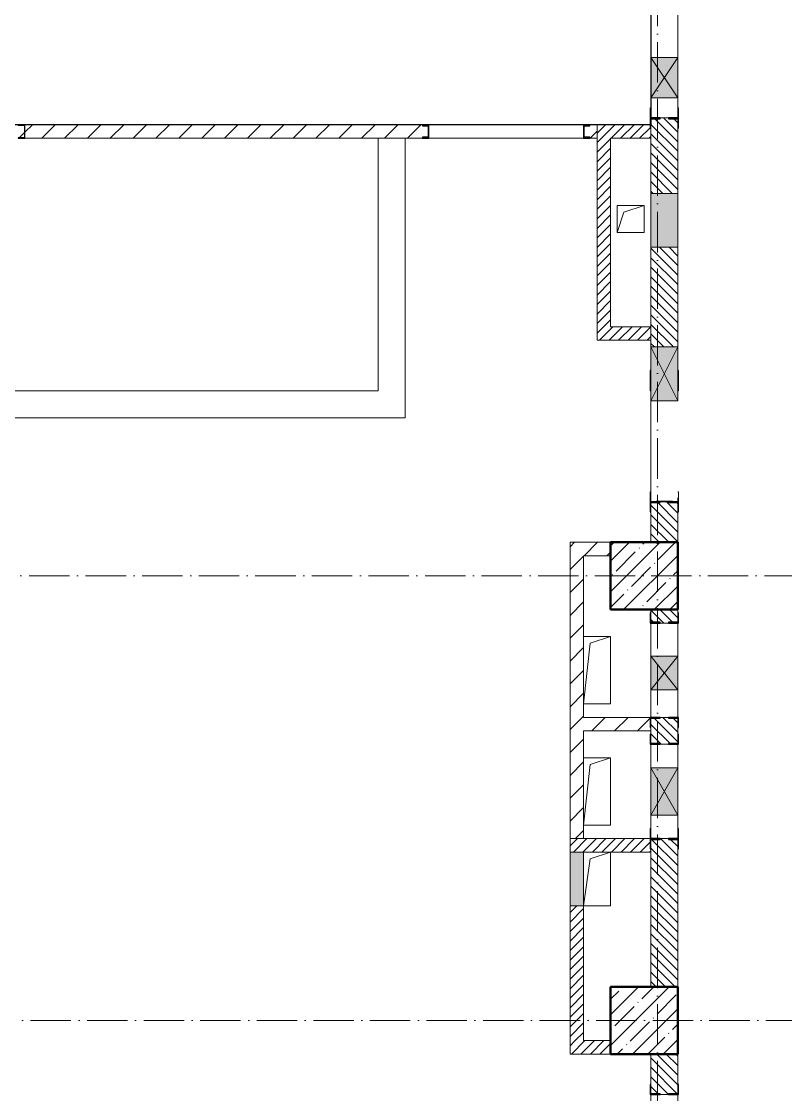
# Model space of a CAD drawing. Header units: millimetres. Extents: x -213536 to 1564669, y -45299 to 942238.
# Drawn here: x 550446 to 556121, y 299912 to 307879 of the extents above; entities that cross this region are included whole.
import ezdxf

# ---------------------------------------------------------------- set-up
doc = ezdxf.new("R2010")
doc.units = ezdxf.units.MM
doc.linetypes.add('50_200_ШТРИХ_1Т_ш5_п1_п1_', pattern=[700, 500, -100, 0, -100])
for name, color, linetype, lineweight in [('3) ЖБ 4м', 3, 'Continuous', 30), ('A-DETL-GENF-OTLN', 7, 'Continuous', 9), ('A-FLOR-____-OTLN', 7, 'Continuous', 9), ('A-GENM-____-MCUT', 7, 'Continuous', 25), ('A-GENM-____-OTLN', 7, 'Continuous', 9), ('A-GENM-____-OTLN-1', 7, 'Continuous', 25), ('A-GLAZ-____-OTLN', 7, 'Continuous', 9), ('A-WALL-____-MCUT-2', 7, 'Continuous', 50), ('A-WALL-____-MCUT-3', 7, 'Continuous', 9), ('A-WALL-____-PATT-1', 7, 'Continuous', 9), ('A-WALL-FNSH-MCUT-1', 7, 'Continuous', 9), ('I-WALL-____-OTLN', 7, 'Continuous', 9), ('S-COLS-____-MCUT', 7, 'Continuous', 50), ('S-COLS-____-OTLN', 7, 'Continuous', 9), ('S-GRID-____-OTLN-1', 7, '50_200_ШТРИХ_1Т_ш5_п1_п1_', 9)]:
    doc.layers.add(name, color=color, linetype=linetype, lineweight=lineweight)
pattern_1 = [(135, (549721.475, 286281.11), (-35.35534, -35.35534), [])]
pattern_2 = [(45, (549721.47, 286281.11), (-84.8528, 84.8528), [])]
pattern_3 = [(45, (549721.475, 286281.11), (-35.35534, 35.35534), [])]

# ---------------------------------------------------------------- blocks, each defined once
blk = doc.blocks.new('BSC_Колонна _Прямоугольная - 500х500-V52-АР1_План отверстий 3 этажа в осях 1-64_А-ГГ')
at = {"layer": 'S-COLS-____-OTLN'}
h = blk.add_hatch(dxfattribs=at)
h.set_pattern_fill('FP_89', color=256, style=0, pattern_type=2)
h.set_pattern_definition([(45, (-5350, -17481.04), (-114.0493, 114.0493), []), (45, (-5235.95, -17481.04), (-114.0493, 114.0493), [201.613, -40.323, 3.353, -36.97])])
h.paths.add_polyline_path([(-250, -250), (250, -250), (250, 250), (-250, 250)], flags=0)
at = {"layer": 'S-COLS-____-MCUT'}
for p, q in [((250, 250), (-250, 250)), ((-250, 250), (-250, -250)), ((250, -250), (250, 250)), ((-250, -250), (250, -250))]:
    blk.add_line(p, q, dxfattribs=at)
blk = doc.blocks.new('154_Стойка_СКБ_Швеллер - СМ-2180_100-28318692-АР1_План отверстий 3 этажа в осях 1-64_А-ГГ')
at = {"layer": 'A-GENM-____-MCUT'}
for p, q in [((171, 50), (125, 50)), ((125, 50), (125, -50)), ((129.5, 42.4), (171, 42.4)), ((129.5, -42.4), (129.5, 42.4)), ((171, 42.4), (171, 50)), ((125, -50), (171, -50)), ((171, -42.4), (129.5, -42.4)), ((171, -50), (171, -42.4))]:
    blk.add_line(p, q, dxfattribs=at)
blk = doc.blocks.new('154_Фахверк_СКБ_Швеллер - Тип_100_3960-28318856-АР1_План отверстий 3 этажа в осях 1-64_А-ГГ')
at = {"layer": 'A-GENM-____-MCUT'}
for p, q in [((175, 50), (125, 50)), ((125, 50), (125, -50)), ((128, 47), (175, 47)), ((128, -47), (128, 47)), ((175, 47), (175, 50)), ((125, -50), (175, -50)), ((175, -47), (128, -47)), ((175, -50), (175, -47))]:
    blk.add_line(p, q, dxfattribs=at)
blk = doc.blocks.new('154_Стойка_СКБ_Уголок - СМ-2180_200-28268025-АР1_План отверстий 3 этажа в осях 1-64_А-ГГ')
at = {"layer": 'A-GENM-____-MCUT'}
for p, q in [((125, 156), (125, 81)), ((200, 156), (125, 156)), ((125, 81), (131, 81)), ((131, 81), (131, 150)), ((131, 150), (200, 150)), ((200, 150), (200, 156)), ((131, 19), (125, 19)), ((125, 19), (125, -56)), ((131, -50), (131, 19)), ((125, -56), (200, -56)), ((200, -50), (131, -50)), ((200, -56), (200, -50))]:
    blk.add_line(p, q, dxfattribs=at)
blk = doc.blocks.new('Фахверк_СКБ_Уголок - 200_3960_зеркало-28268689-АР1_План отверстий 3 этажа в осях 1-64_А-ГГ')
at = {"layer": 'A-GENM-____-MCUT'}
for p, q in [((200, 156), (125, 156)), ((125, 156), (125, 81)), ((125, 81), (131, 81)), ((131, 81), (131, 150)), ((131, 150), (200, 150)), ((200, 150), (200, 156)), ((131, 19), (125, 19)), ((125, 19), (125, -56)), ((131, -50), (131, 19)), ((125, -56), (200, -56)), ((200, -50), (131, -50)), ((200, -56), (200, -50))]:
    blk.add_line(p, q, dxfattribs=at)
blk = doc.blocks.new('Фахверк_СКБ_Уголок - 200_3960-28268576-АР1_План отверстий 3 этажа в осях 1-64_А-ГГ')
at = {"layer": 'A-GENM-____-MCUT'}
for p, q in [((200, 156), (125, 156)), ((125, 156), (125, 81)), ((125, 81), (131, 81)), ((131, 81), (131, 150)), ((131, 150), (200, 150)), ((200, 150), (200, 156)), ((131, 19), (125, 19)), ((125, 19), (125, -56)), ((131, -50), (131, 19)), ((125, -56), (200, -56)), ((200, -50), (131, -50)), ((200, -56), (200, -50))]:
    blk.add_line(p, q, dxfattribs=at)
blk = doc.blocks.new('Стойка_Влож_Уголок_Опорный - Уголок-28213941-АР1_План отверстий 3 этажа в осях 1-64_А-ГГ')
at = {"layer": 'A-GENM-____-OTLN'}
for p, q in [((-212, -6), (-212, 0)), ((0, 0), (0, -6)), ((-212, -75), (-212, -6)), ((-212, -6), (-206, -6)), ((-212, -75), (-206, -75)), ((-6, -6), (0, -6)), ((-6, -75), (0, -75)), ((0, -6), (0, -75))]:
    blk.add_line(p, q, dxfattribs=at)
blk = doc.blocks.new('154_Стойка_СКБ_Уголок - СМ-2480_200-28346303-АР1_План отверстий 3 этажа в осях 1-64_А-ГГ')
at = {"layer": 'A-GENM-____-MCUT'}
for p, q in [((125, 156), (125, 81)), ((200, 156), (125, 156)), ((125, 81), (131, 81)), ((131, 81), (131, 150)), ((131, 150), (200, 150)), ((200, 150), (200, 156)), ((131, 19), (125, 19)), ((125, 19), (125, -56)), ((131, -50), (131, 19)), ((125, -56), (200, -56)), ((200, -50), (131, -50)), ((200, -56), (200, -50))]:
    blk.add_line(p, q, dxfattribs=at)
blk = doc.blocks.new('Стойка_Влож_Полоса боковая - Полоса-28213942-АР1_План отверстий 3 этажа в осях 1-64_А-ГГ')
at = {"layer": 'A-GENM-____-OTLN'}
for p, q in [((-5, 60), (0, 60)), ((-5, -60), (-5, 60)), ((0, 31), (0, -31)), ((0, -60), (-5, -60))]:
    blk.add_line(p, q, dxfattribs=at)
blk = doc.blocks.new('154_Стойка_СКБ_Уголок - СМ-2480_200-V164-АР1_План отверстий 3 этажа в осях 1-64_А-ГГ')
at = {"layer": 'A-GENM-____-MCUT'}
for p, q in [((125, 156), (125, 150)), ((200, 156), (125, 156)), ((200, 150), (200, 156)), ((125, -50), (125, -56)), ((125, -56), (200, -56)), ((200, -56), (200, -50))]:
    blk.add_line(p, q, dxfattribs=at)
blk = doc.blocks.new('Фахверк_СКБ_Уголок - 200_3550-28267367-АР1_План отверстий 3 этажа в осях 1-64_А-ГГ')
at = {"layer": 'A-GENM-____-MCUT'}
for p, q in [((200, 156), (125, 156)), ((125, 156), (125, 81)), ((125, 81), (131, 81)), ((131, 81), (131, 150)), ((131, 150), (200, 150)), ((200, 150), (200, 156)), ((131, 19), (125, 19)), ((125, 19), (125, -56)), ((131, -50), (131, 19)), ((125, -56), (200, -56)), ((200, -50), (131, -50)), ((200, -56), (200, -50))]:
    blk.add_line(p, q, dxfattribs=at)
blk = doc.blocks.new('AR_Отверстие Ниша - Лючок-32404482-АР1_План отверстий 3 этажа в осях 1-64_А-ГГ')
at = {"layer": 'A-GLAZ-____-OTLN'}
blk.add_hatch(color=256, dxfattribs=at).paths.add_polyline_path([(-200, 100), (-200, -100), (200, -100), (200, 100)], flags=0)
for p, q in [((200, 100), (-200, 100)), ((-200, 100), (-200, -100)), ((200, -100), (200, 100)), ((-200, -100), (200, -100))]:
    blk.add_line(p, q, dxfattribs=at)
blk = doc.blocks.new('AR_Отверстие Ниша - Лючок-32403280-АР1_План отверстий 3 этажа в осях 1-64_А-ГГ')
at = {"layer": 'A-GLAZ-____-OTLN'}
blk.add_hatch(color=256, dxfattribs=at).paths.add_polyline_path([(200, -50), (200, 50), (-200, 50), (-200, -50)], flags=0)
for p, q in [((200, 50), (-200, 50)), ((-200, 50), (-200, -50)), ((200, -50), (200, 50)), ((-200, -50), (200, -50))]:
    blk.add_line(p, q, dxfattribs=at)
blk = doc.blocks.new('AR_Отверстие прямоугольное _в плите_ - AR_Отверстие прямоугольное _в плите_-30229458-АР1_План отверстий 3 этажа в осях 1-64_А-ГГ')
at = {"layer": 'A-GENM-____-OTLN'}
for p, q in [((100, 250), (-100, 250)), ((-50, 200), (100, 250)), ((100, -250), (100, 250)), ((-100, -250), (-50, 200)), ((-100, -250), (100, -250))]:
    blk.add_line(p, q, dxfattribs=at)
blk = doc.blocks.new('AR_Отверстие прямоугольное _в плите_ - AR_Отверстие прямоугольное _в плите_-30458127-АР1_План отверстий 3 этажа в осях 1-64_А-ГГ')
at = {"layer": 'A-GENM-____-OTLN'}
for p, q in [((100, 100), (-100, 100)), ((-100, 100), (-100, -100)), ((-50, 50), (100, 100)), ((100, -100), (100, 100)), ((-100, -100), (-50, 50)), ((-100, -100), (100, -100))]:
    blk.add_line(p, q, dxfattribs=at)
blk = doc.blocks.new('AR_Отверстие прямоугольное _в плите_ - AR_Отверстие прямоугольное _в плите_-30229368-АР1_План отверстий 3 этажа в осях 1-64_А-ГГ')
at = {"layer": 'A-GENM-____-OTLN'}
for p, q in [((-50, 150), (100, 200)), ((100, -200), (100, 200)), ((-100, -200), (-50, 150)), ((-100, -200), (100, -200))]:
    blk.add_line(p, q, dxfattribs=at)
blk = doc.blocks.new('AR_Отверстие прямоугольное _в стене_ - AR_Отверстие прямоугольное _в стене__ЭОМ-36412645-АР1_План отверстий 3 этажа в осях 1-64_А-ГГ')
at = {"layer": 'A-GLAZ-____-OTLN'}
blk.add_hatch(color=256, dxfattribs=at).paths.add_polyline_path([(-175, -100), (175, -100), (175, 100), (-175, 100)], flags=0)
at = {"layer": 'A-DETL-GENF-OTLN'}
for p, q in [((-175, -100), (-175, 100)), ((-175, 100), (175, 100)), ((175, 100), (-175, -100)), ((-175, 100), (175, -100)), ((175, 100), (-175, 100)), ((-175, 100), (-175, -100)), ((175, 100), (175, -100)), ((175, -100), (175, 100)), ((175, -100), (-175, -100)), ((-175, -100), (175, -100))]:
    blk.add_line(p, q, dxfattribs=at)
blk = doc.blocks.new('AR_Отверстие прямоугольное _в стене__БезПР - AR_Отверстие прямоугольное _в стене__БезПР-36392898-АР1_План отверстий 3 этажа в осях 1-64_А-ГГ')
at = {"layer": 'A-GLAZ-____-OTLN'}
blk.add_hatch(color=256, dxfattribs=at).paths.add_polyline_path([(-125, -100), (125, -100), (125, 100), (-125, 100)], flags=0)
at = {"layer": 'A-DETL-GENF-OTLN'}
for p, q in [((-125, -100), (-125, 100)), ((-125, 100), (125, 100)), ((125, 100), (-125, -100)), ((-125, 100), (125, -100)), ((125, 100), (-125, 100)), ((-125, 100), (-125, -100)), ((125, 100), (125, -100)), ((125, -100), (125, 100)), ((125, -100), (-125, -100)), ((-125, -100), (125, -100))]:
    blk.add_line(p, q, dxfattribs=at)
blk = doc.blocks.new('AR_Отверстие прямоугольное _в стене__БезПР - AR_Отверстие прямоугольное _в стене__БезПР-36428632-АР1_План отверстий 3 этажа в осях 1-64_А-ГГ')
at = {"layer": 'A-GLAZ-____-OTLN'}
blk.add_hatch(color=256, dxfattribs=at).paths.add_polyline_path([(-200, -100), (200, -100), (200, 100), (-200, 100)], flags=0)
at = {"layer": 'A-DETL-GENF-OTLN'}
for p, q in [((-200, -100), (-200, 100)), ((-200, 100), (200, 100)), ((200, 100), (-200, -100)), ((-200, 100), (200, -100)), ((200, 100), (-200, 100)), ((-200, 100), (-200, -100)), ((200, 100), (200, -100)), ((200, -100), (200, 100)), ((200, -100), (-200, -100)), ((-200, -100), (200, -100))]:
    blk.add_line(p, q, dxfattribs=at)
at = {"layer": 'A-GLAZ-____-OTLN'}
blk.add_line((200, 100), (-200, 100), dxfattribs=at)
blk = doc.blocks.new('AR_Отверстие прямоугольное _в стене__БезПР - AR_Отверстие прямоугольное _в стене__БезПР-36899507-АР1_План отверстий 3 этажа в осях 1-64_А-ГГ')
at = {"layer": 'A-GLAZ-____-OTLN'}
blk.add_hatch(color=256, dxfattribs=at).paths.add_polyline_path([(150, -100), (150, 100), (-150, 100), (-150, -100)], flags=0)
at = {"layer": 'A-DETL-GENF-OTLN'}
for p, q in [((-150, -100), (-150, 100)), ((-150, 100), (150, 100)), ((150, 100), (-150, -100)), ((-150, 100), (150, -100)), ((150, 100), (-150, 100)), ((-150, 100), (-150, -100)), ((150, 100), (150, -100)), ((150, -100), (150, 100)), ((150, -100), (-150, -100)), ((-150, -100), (150, -100))]:
    blk.add_line(p, q, dxfattribs=at)
at = {"layer": 'A-GLAZ-____-OTLN'}
blk.add_line((150, 100), (-150, 100), dxfattribs=at)

msp = doc.modelspace()

# ---------------------------------------------------------------- hatches: boundary and pattern name
at = {"layer": 'A-WALL-____-PATT-1'}
h = msp.add_hatch(dxfattribs=at)
h.set_pattern_fill('FP_6', color=256, style=0, pattern_type=2)
h.set_pattern_definition(pattern_1)
h.paths.add_polyline_path([(555321.5, 304012.2), (555321.5, 304306.2), (555252.5, 304306.2), (555252.5, 304312.2), (555190.5, 304312.2), (555190.5, 304306.2), (555121.5, 304306.2), (555121.5, 304012.2)], flags=0)
h.paths.add_polyline_path([(555295.8, 305462.2), (555321.5, 305462.2), (555321.5, 306202.2), (555121.5, 306202.2), (555121.5, 305462.2)], flags=0)
h.paths.add_polyline_path([(555321.5, 306602.2), (555321.5, 307156.2), (555252.5, 307156.2), (555252.5, 307162.2), (555190.5, 307162.2), (555190.5, 307156.2), (555121.5, 307156.2), (555121.5, 306602.2), (555190.5, 306602.2)], flags=0)
h.paths.add_polyline_path([(555252.5, 308312.2), (555252.5, 308318.2), (555321.5, 308318.2), (555321.5, 309512.2), (555121.5, 309512.2), (555121.5, 308318.2), (555190.5, 308318.2), (555190.5, 308312.2)], flags=0)
h = msp.add_hatch(dxfattribs=at)
h.set_pattern_fill('FP_4', color=256, style=0, pattern_type=2)
h.set_pattern_definition(pattern_2)
h.paths.add_polyline_path([(554721.5, 307012.2), (554721.5, 307112.2), (554667.5, 307112.2), (554667.5, 307104.6), (554626, 307104.6), (554626, 307019.8), (554667.5, 307019.8), (554667.5, 307012.2)], flags=0)
h.paths.add_polyline_path([(553242.7, 307012.2), (553425.5, 307012.9), (553425.5, 307019.8), (553467, 307019.8), (553467, 307104.6), (553425.5, 307104.6), (553425.5, 307112.2), (550471.5, 307112.2), (550471.5, 307012.2)], flags=0)
h.paths.add_polyline_path([(549707.8, 307012.2), (550421.5, 307012.2), (550421.5, 307015.2), (550468.5, 307015.2), (550468.5, 307109.2), (550421.5, 307109.2), (550421.5, 307112.2), (547521.5, 307112.2), (547521.5, 307012.2), (547940.3, 307012.2)], flags=0)
h = msp.add_hatch(dxfattribs=at)
h.set_pattern_fill('FP_5', color=256, style=0, pattern_type=2)
h.set_pattern_definition(pattern_3)
h.paths.add_polyline_path([(555115.5, 307012.2), (555121.5, 307012.2), (555121.5, 307087.2), (555115.5, 307087.2), (555115.5, 307112.2), (554721.5, 307112.2), (554721.5, 307012.2), (555010.2, 307012.2)], flags=0)
h = msp.add_hatch(dxfattribs=at)
h.set_pattern_fill('FP_5', color=256, style=0, pattern_type=2)
h.set_pattern_definition(pattern_3)
h.paths.add_polyline_path([(554821.5, 305612.2), (554821.5, 307012.2), (554721.5, 307012.2), (554721.5, 305612.2)], flags=0)
h = msp.add_hatch(dxfattribs=at)
h.set_pattern_fill('FP_5', color=256, style=0, pattern_type=2)
h.set_pattern_definition(pattern_3)
h.paths.add_polyline_path([(555121.5, 305512.2), (555121.5, 305612.2), (554721.5, 305612.2), (554721.5, 305512.2), (555010.2, 305512.2)], flags=0)
h = msp.add_hatch(dxfattribs=at)
h.set_pattern_fill('FP_4', color=256, style=0, pattern_type=2)
h.set_pattern_definition(pattern_2)
h.paths.add_polyline_path([(554521.5, 301812.2), (554621.5, 301812.2), (554621.5, 304012.2), (554521.5, 304012.2), (554521.5, 302495.7)], flags=0)
h = msp.add_hatch(dxfattribs=at)
h.set_pattern_fill('FP_4', color=256, style=0, pattern_type=2)
h.set_pattern_definition(pattern_2)
h.paths.add_polyline_path([(554821.5, 303912.2), (554821.5, 304012.2), (554621.5, 304012.2), (554621.5, 303912.2)], flags=0)
h = msp.add_hatch(dxfattribs=at)
h.set_pattern_fill('FP_6', color=256, style=0, pattern_type=2)
h.set_pattern_definition(pattern_1)
h.paths.add_polyline_path([(555121.5, 300712.2), (555321.5, 300712.2), (555320.4, 301806.2), (555252.5, 301806.2), (555252.5, 301812.2), (555190.5, 301812.2), (555190.5, 301806.2), (555121.5, 301806.2), (555121.5, 300775.7)], flags=0)
h.paths.add_polyline_path([(555190.5, 302512.2), (555252.5, 302512.2), (555252.5, 302518.2), (555321.5, 302518.2), (555321.5, 302706.2), (555252.5, 302706.2), (555252.5, 302712.2), (555190.5, 302712.2), (555190.5, 302706.2), (555121.5, 302706.2), (555121.5, 302518.2), (555190.5, 302518.2)], flags=0)
h.paths.add_polyline_path([(555190.5, 303412.2), (555252.5, 303412.2), (555252.5, 303418.2), (555321.5, 303418.2), (555321.5, 303512.2), (555121.5, 303512.2), (555121.5, 303418.2), (555190.5, 303418.2)], flags=0)
h = msp.add_hatch(dxfattribs=at)
h.set_pattern_fill('FP_4', color=256, style=0, pattern_type=2)
h.set_pattern_definition(pattern_2)
h.paths.add_polyline_path([(555113.3, 302612.2), (555121.5, 302612.2), (555121.5, 302637.2), (555115.5, 302637.2), (555115.5, 302712.2), (554621.5, 302712.2), (554621.5, 302612.2), (555010.2, 302612.2)], flags=0)
h = msp.add_hatch(dxfattribs=at)
h.set_pattern_fill('FP_5', color=256, style=0, pattern_type=2)
h.set_pattern_definition(pattern_3)
h.paths.add_polyline_path([(555113.3, 301712.2), (555121.5, 301712.2), (555121.5, 301737.2), (555115.5, 301737.2), (555115.5, 301812.2), (554521.5, 301812.2), (554521.5, 301712.2), (555010.2, 301712.2)], flags=0)
h = msp.add_hatch(dxfattribs=at)
h.set_pattern_fill('FP_5', color=256, style=0, pattern_type=2)
h.set_pattern_definition(pattern_3)
h.paths.add_polyline_path([(554521.5, 300312.2), (554621.5, 300312.2), (554621.5, 301312.2), (554521.5, 301312.2), (554521.5, 300775.7)], flags=0)
h = msp.add_hatch(dxfattribs=at)
h.set_pattern_fill('FP_5', color=256, style=0, pattern_type=2)
h.set_pattern_definition(pattern_3)
h.paths.add_polyline_path([(554821.5, 300212.2), (554821.5, 300312.2), (554521.5, 300312.2), (554521.5, 300212.2)], flags=0)
h = msp.add_hatch(dxfattribs=at)
h.set_pattern_fill('FP_6', color=256, style=0, pattern_type=2)
h.set_pattern_definition(pattern_1)
h.paths.add_polyline_path([(555252.5, 297012.2), (555252.5, 297018.2), (555321.5, 297018.2), (555321.5, 297206.2), (555252.5, 297206.2), (555252.5, 297212.2), (555190.5, 297212.2), (555190.5, 297206.2), (555121.5, 297206.2), (555121.5, 297018.2), (555190.5, 297018.2), (555190.5, 297012.2)], flags=0)
h.paths.add_polyline_path([(555190.5, 297912.2), (555252.5, 297912.2), (555252.5, 297918.2), (555321.5, 297918.2), (555321.5, 298206.2), (555252.5, 298206.2), (555252.5, 298212.2), (555190.5, 298212.2), (555190.5, 298206.2), (555121.5, 298206.2), (555121.5, 297918.2), (555190.5, 297918.2)], flags=0)
h.paths.add_polyline_path([(555190.5, 299912.2), (555252.5, 299912.2), (555252.5, 299918.2), (555321.5, 299918.2), (555321.5, 300212.2), (555121.5, 300212.2), (555121.5, 299918.2), (555190.5, 299918.2)], flags=0)
at = {"layer": 'S-COLS-____-OTLN'}
h = msp.add_hatch(dxfattribs=at)
h.set_pattern_fill('FP_38', color=256, style=0, pattern_type=2)
h.set_pattern_definition([(45, (549721.47, 286281.11), (-114.0493, 114.0493), []), (45, (549835.52, 286281.11), (-114.0493, 114.0493), [201.612, -40.322, 3.353, -36.97])])
h.paths.add_polyline_path([(554821.5, 300212.2), (555321.5, 300212.2), (555321.5, 300712.2), (554821.5, 300712.2)], flags=0)

# ---------------------------------------------------------------- linework, layer by layer
at = {"color": 4, "lineweight": 30}
msp.add_lwpolyline([(555121.5, 308412.2), (555121.5, 307112.2), (547521.5, 307112.2), (547521.5, 307356.2)], dxfattribs=at)
at = {"layer": '3) ЖБ 4м'}
for points in [[(554821.5, 304012.2), (555121.5, 304012.2)], [(555321.5, 303512.2), (555321.5, 304012.2)], [(555321.5, 300212.2), (555321.5, 300712.2)], [(554821.5, 300212.2), (555121.5, 300212.2)]]:
    msp.add_lwpolyline(points, dxfattribs=at)
at = {"layer": 'A-FLOR-____-OTLN'}
for p, q in [((554871.5, 306512.2), (555071.5, 306512.2)), ((554871.5, 306312.2), (554871.5, 306512.2)), ((555071.5, 306512.2), (555071.5, 306312.2)), ((555071.5, 306312.2), (554871.5, 306312.2)), ((554621.5, 303312.2), (554821.5, 303312.2)), ((554821.5, 303312.2), (554821.5, 302812.2)), ((554821.5, 302812.2), (554621.5, 302812.2)), ((554621.5, 302412), (554821.5, 302412)), ((554821.5, 302412), (554821.5, 301912)), ((554821.5, 301912), (554621.5, 301912)), ((554821.5, 301712.2), (554821.5, 301312.2)), ((554821.5, 301312.2), (554621.5, 301312.2))]:
    msp.add_line(p, q, dxfattribs=at)
at = {"layer": 'A-WALL-____-MCUT-2'}
msp.add_line((555121.5, 300712.2), (555321.5, 300712.2), dxfattribs=at)
at = {"layer": 'A-WALL-____-MCUT-3'}
for p, q in [((555252.5, 307162.2), (555190.5, 307162.2)), ((555121.5, 307087.2), (555121.5, 306602.2)), ((555321.5, 306602.2), (555321.5, 307087.2)), ((555121.5, 306202.2), (555121.5, 305462.2)), ((555321.5, 305462.2), (555321.5, 306202.2)), ((555121.5, 304237.2), (555121.5, 304012.2)), ((555321.5, 304012.2), (555321.5, 304237.2)), ((555121.5, 303512.2), (555121.5, 303487.2)), ((555321.5, 303487.2), (555321.5, 303512.2)), ((555190.5, 303412.2), (555252.5, 303412.2)), ((555252.5, 302712.2), (555190.5, 302712.2)), ((555121.5, 302637.2), (555121.5, 302587.2)), ((555321.5, 302587.2), (555321.5, 302637.2)), ((555190.5, 302512.2), (555252.5, 302512.2)), ((555252.5, 301812.2), (555190.5, 301812.2)), ((555121.5, 301737.2), (555121.5, 300712.2)), ((555321.5, 300712.2), (555321.5, 301737.2)), ((555321.5, 300212.2), (555121.5, 300212.2)), ((555121.5, 300212.2), (555121.5, 299987.2)), ((555321.5, 299987.2), (555321.5, 300212.2)), ((555190.5, 299912.2), (555252.5, 299912.2))]:
    msp.add_line(p, q, dxfattribs=at)
at = {"layer": 'A-WALL-FNSH-MCUT-1'}
for p, q in [((553425.5, 307112.2), (550471.5, 307112.2)), ((555115.5, 307112.2), (554667.5, 307112.2)), ((554721.5, 307112.2), (554721.5, 305512.2)), ((550471.5, 307012.2), (553425.5, 307012.2)), ((554667.5, 307012.2), (554721.5, 307012.2)), ((554821.5, 305612.2), (554821.5, 307012.2)), ((554821.5, 307012.2), (555121.5, 307012.2)), ((555121.5, 305612.2), (554821.5, 305612.2)), ((554721.5, 305512.2), (555121.5, 305512.2)), ((554521.5, 304012.2), (554521.5, 301712.2)), ((554821.5, 304012.2), (554521.5, 304012.2)), ((554621.5, 302712.2), (554621.5, 303912.2)), ((554621.5, 303912.2), (554821.5, 303912.2)), ((555115.5, 302712.2), (554621.5, 302712.2)), ((554621.5, 302612.2), (555121.5, 302612.2)), ((554621.5, 301812.2), (554621.5, 302612.2)), ((555115.5, 301812.2), (554521.5, 301812.2)), ((554621.5, 301712.2), (555121.5, 301712.2)), ((554521.5, 301312.2), (554521.5, 300212.2)), ((554621.5, 300312.2), (554621.5, 301312.2)), ((554821.5, 300312.2), (554621.5, 300312.2)), ((554821.5, 300212.2), (554821.5, 300312.2)), ((554521.5, 300212.2), (554821.5, 300212.2))]:
    msp.add_line(p, q, dxfattribs=at)
at = {"layer": 'I-WALL-____-OTLN'}
for p, q in [((555121.5, 307612.2), (555121.5, 308312.2)), ((555321.5, 308312.2), (555321.5, 307612.2)), ((555121.5, 307162.2), (555121.5, 307312.2)), ((555321.5, 307312.2), (555321.5, 307162.2)), ((553471.5, 307112.2), (554621.5, 307112.2)), ((553096.5, 305137.2), (553096.5, 307012.2)), ((553296.5, 307012.2), (553296.5, 304937.2)), ((554621.5, 307012.2), (553471.5, 307012.2)), ((548121.5, 305137.2), (553096.5, 305137.2)), ((555121.5, 304312.2), (555121.5, 305062.2)), ((553296.5, 304937.2), (547921.5, 304937.2)), ((555321.5, 304342.2), (555321.5, 304312.2)), ((555121.5, 303167.2), (555121.5, 303412.2)), ((555321.5, 303412.2), (555321.5, 303167.2)), ((555121.5, 302712.2), (555121.5, 302917.2)), ((555321.5, 302917.2), (555321.5, 302712.2)), ((555121.5, 302337.2), (555121.5, 302512.2)), ((555321.5, 302512.2), (555321.5, 302337.2)), ((555121.5, 301812.2), (555121.5, 301987.2)), ((555321.5, 301987.2), (555321.5, 301812.2)), ((555121.5, 298212.2), (555121.5, 299912.2)), ((555321.5, 299912.2), (555321.5, 298212.2))]:
    msp.add_line(p, q, dxfattribs=at)
at = {"layer": 'S-COLS-____-MCUT'}
for p, q in [((555121.5, 300712.2), (554821.5, 300712.2)), ((554821.5, 300712.2), (554821.5, 300212.2)), ((555321.5, 300212.2), (555321.5, 300712.2)), ((554821.5, 300212.2), (555321.5, 300212.2))]:
    msp.add_line(p, q, dxfattribs=at)
at = {"layer": 'S-COLS-____-OTLN'}
msp.add_line((555321.5, 300712.2), (555121.5, 300712.2), dxfattribs=at)
at = {"layer": 'S-GRID-____-OTLN-1', "color": 251, "ltscale": 0.6, "true_color": 0x636466}
for p, q in [((555171.5, 281798.5), (555171.5, 336162.1)), ((576429.2, 303762.2), (545052.7, 303762.2)), ((545052.7, 300462.2), (576429.2, 300462.2))]:
    msp.add_line(p, q, dxfattribs=at)

# ---------------------------------------------------------------- block references
at = {"layer": 'A-GENM-____-OTLN'}
for name, p, rotation in [('Стойка_Влож_Уголок_Опорный - Уголок-28213941-АР1_План отверстий 3 этажа в осях 1-64_А-ГГ', (555115.5, 307162.2), 180), ('Стойка_Влож_Уголок_Опорный - Уголок-28213941-АР1_План отверстий 3 этажа в осях 1-64_А-ГГ', (555115.5, 304312.2), 180), ('Стойка_Влож_Полоса боковая - Полоса-28213942-АР1_План отверстий 3 этажа в осях 1-64_А-ГГ', (555221.5, 304312.2), 269.9999999999999), ('Стойка_Влож_Уголок_Опорный - Уголок-28213941-АР1_План отверстий 3 этажа в осях 1-64_А-ГГ', (555115.5, 301812.2), 180)]:
    msp.add_blockref(name, p, dxfattribs=dict(at, rotation=rotation))
for name, p in [('AR_Отверстие прямоугольное _в плите_ - AR_Отверстие прямоугольное _в плите_-30458127-АР1_План отверстий 3 этажа в осях 1-64_А-ГГ', (554971.5, 306412.2)), ('Стойка_Влож_Уголок_Опорный - Уголок-28213941-АР1_План отверстий 3 этажа в осях 1-64_А-ГГ', (555327.5, 305212.2)), ('AR_Отверстие прямоугольное _в плите_ - AR_Отверстие прямоугольное _в плите_-30229458-АР1_План отверстий 3 этажа в осях 1-64_А-ГГ', (554721.5, 303062.2)), ('AR_Отверстие прямоугольное _в плите_ - AR_Отверстие прямоугольное _в плите_-30229458-АР1_План отверстий 3 этажа в осях 1-64_А-ГГ', (554721.5, 302162)), ('AR_Отверстие прямоугольное _в плите_ - AR_Отверстие прямоугольное _в плите_-30229368-АР1_План отверстий 3 этажа в осях 1-64_А-ГГ', (554721.5, 301512.2))]:
    msp.add_blockref(name, p, dxfattribs=at)
at = {"layer": 'A-GENM-____-OTLN-1'}
for name, p, rotation in [('154_Фахверк_СКБ_Швеллер - Тип_100_3960-28318856-АР1_План отверстий 3 этажа в осях 1-64_А-ГГ', (550596.5, 307062.2), 180), ('154_Стойка_СКБ_Швеллер - СМ-2180_100-28318692-АР1_План отверстий 3 этажа в осях 1-64_А-ГГ', (553596.5, 307062.2), 180), ('154_Стойка_СКБ_Уголок - СМ-2180_200-28268025-АР1_План отверстий 3 этажа в осях 1-64_А-ГГ', (555171.5, 307287.2), 269.9999999999999), ('154_Стойка_СКБ_Уголок - СМ-2480_200-V164-АР1_План отверстий 3 этажа в осях 1-64_А-ГГ', (555271.5, 305087.2), 89.99999999999991), ('154_Стойка_СКБ_Уголок - СМ-2480_200-28346303-АР1_План отверстий 3 этажа в осях 1-64_А-ГГ', (555171.5, 304437.2), 269.9999999999999), ('Фахверк_СКБ_Уголок - 200_3960_зеркало-28268689-АР1_План отверстий 3 этажа в осях 1-64_А-ГГ', (555271.5, 303287.2), 89.99999999999991), ('Фахверк_СКБ_Уголок - 200_3960-28268576-АР1_План отверстий 3 этажа в осях 1-64_А-ГГ', (555171.5, 302837.2), 269.9999999999999), ('Фахверк_СКБ_Уголок - 200_3960_зеркало-28268689-АР1_План отверстий 3 этажа в осях 1-64_А-ГГ', (555271.5, 302387.2), 89.99999999999991), ('154_Стойка_СКБ_Уголок - СМ-2180_200-28268025-АР1_План отверстий 3 этажа в осях 1-64_А-ГГ', (555171.5, 301937.2), 269.9999999999999), ('Фахверк_СКБ_Уголок - 200_3550-28267367-АР1_План отверстий 3 этажа в осях 1-64_А-ГГ', (555271.5, 299787.2), 89.99999999999991)]:
    msp.add_blockref(name, p, dxfattribs=dict(at, rotation=rotation))
msp.add_blockref('154_Стойка_СКБ_Швеллер - СМ-2180_100-28318692-АР1_План отверстий 3 этажа в осях 1-64_А-ГГ', (554496.5, 307062.2), dxfattribs=at)
at = {"layer": 'A-GLAZ-____-OTLN'}
for name, p, rotation in [('AR_Отверстие прямоугольное _в стене__БезПР - AR_Отверстие прямоугольное _в стене__БезПР-36899507-АР1_План отверстий 3 этажа в осях 1-64_А-ГГ', (555221.5, 307462.2), 89.99999999999991), ('AR_Отверстие Ниша - Лючок-32404482-АР1_План отверстий 3 этажа в осях 1-64_А-ГГ', (555221.5, 306402.2), 89.99999999999991), ('AR_Отверстие прямоугольное _в стене__БезПР - AR_Отверстие прямоугольное _в стене__БезПР-36428632-АР1_План отверстий 3 этажа в осях 1-64_А-ГГ', (555221.5, 305262.2), 89.99999999999991), ('AR_Отверстие прямоугольное _в стене__БезПР - AR_Отверстие прямоугольное _в стене__БезПР-36392898-АР1_План отверстий 3 этажа в осях 1-64_А-ГГ', (555221.5, 303042.2), 89.99999999999991), ('AR_Отверстие прямоугольное _в стене_ - AR_Отверстие прямоугольное _в стене__ЭОМ-36412645-АР1_План отверстий 3 этажа в осях 1-64_А-ГГ', (555221.5, 302162.2), 89.99999999999991), ('AR_Отверстие Ниша - Лючок-32403280-АР1_План отверстий 3 этажа в осях 1-64_А-ГГ', (554571.5, 301512.2), 269.9999999999999)]:
    msp.add_blockref(name, p, dxfattribs=dict(at, rotation=rotation))
at = {"layer": 'S-COLS-____-OTLN'}
msp.add_blockref('BSC_Колонна _Прямоугольная - 500х500-V52-АР1_План отверстий 3 этажа в осях 1-64_А-ГГ', (555071.5, 303762.2), dxfattribs=at)

doc.saveas('drawing.dxf')
